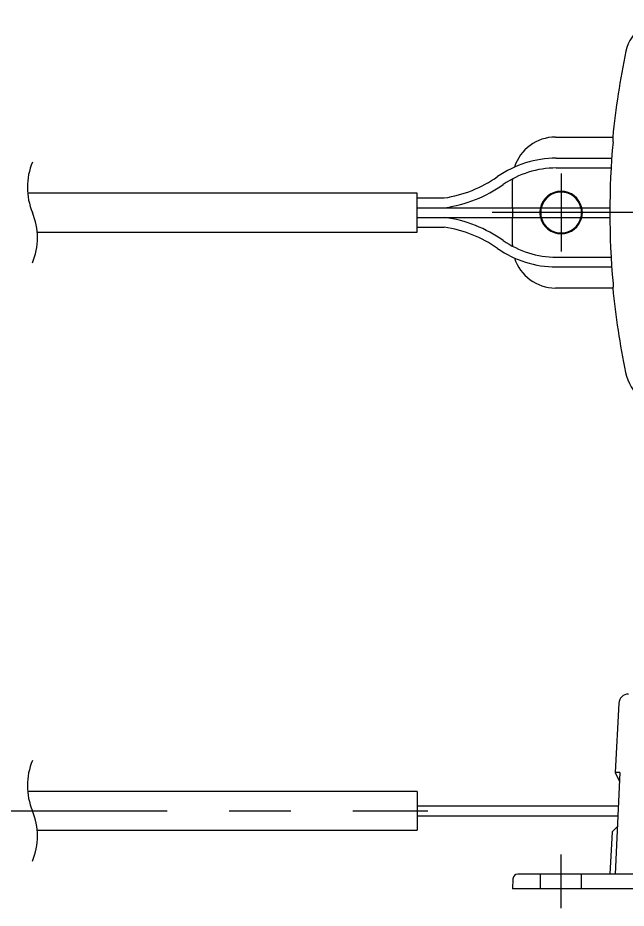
# Model space of a CAD drawing. Extents: x -57 to 333, y -79 to 81.
# Drawn here: x 158.4 to 220.9, y -10 to 81.5 of the extents above; entities that cross this region are included whole.
import ezdxf

# ---------------------------------------------------------------- set-up
doc = ezdxf.new("R2010")
doc.units = 0
doc.linetypes.add('CENTER', pattern=[50.8, 31.75, -6.35, 6.35, -6.35])
doc.linetypes.add('DASHED', pattern=[19.05, 12.7, -6.35])
doc.layers.get('0').update_dxf_attribs({"linetype": 'CONTINUOUS'})
doc.layers.add('CENTER', color=1, linetype='CENTER')

msp = doc.modelspace()

# ---------------------------------------------------------------- linework, layer by layer
at = {"color": 7, "linetype": 'CONTINUOUS'}
for p, q in [((213.608, 69.202), (219.486, 69.202)), ((219.486, 69.202), (219.534, 69.148)), ((219.52, 68.728), (219.541, 69.105)), ((213.686, 67.032), (219.383, 67.032)), ((213.686, 66.032), (219.32, 66.032)), ((209.188, 61.952), (209.188, 64.782)), ((199.416, 63.452), (159.414, 63.452)), ((199.416, 59.452), (199.416, 63.452)), ((199.416, 62.952), (202.183, 62.952)), ((199.416, 61.952), (219.19, 61.952)), ((199.416, 60.952), (219.19, 60.952)), ((209.188, 58.122), (209.188, 60.952)), ((160.397, 59.452), (199.416, 59.452)), ((199.416, 59.952), (202.183, 59.952)), ((213.686, 56.872), (219.32, 56.872)), ((213.686, 55.872), (219.383, 55.872)), ((219.52, 54.176), (219.541, 53.799)), ((219.486, 53.702), (213.608, 53.702)), ((219.486, 53.702), (219.534, 53.756)), ((220.108, 11.052), (219.736, 3.947)), ((219.736, 3.947), (220.185, 3.001)), ((220.229, 3.947), (219.736, 3.947)), ((220.229, 3.947), (219.743, -6.5)), ((199.416, 2), (159.414, 2)), ((199.416, 2), (199.416, -2)), ((199.416, 0.5), (220.081, 0.5)), ((199.416, -0.5), (220.034, -0.5)), ((219.97, -1.618), (219.415, -2.173)), ((160.397, -2), (199.416, -2)), ((219.415, -2.173), (219.188, -6.5)), ((209.242, -6.974), (209.188, -8)), ((288.635, -6.5), (209.741, -6.5)), ((289.188, -8), (209.188, -8))]:
    msp.add_line(p, q, dxfattribs=at)
at = {"color": 3, "linetype": 'DASHED'}
for p, q in [((209.188, 61.952), (209.188, 60.952)), ((212.088, -8), (212.088, -6.5)), ((216.288, -8), (216.288, -6.5))]:
    msp.add_line(p, q, dxfattribs=at)
at = {"color": 7, "linetype": 'CONTINUOUS'}
for centre, radius, start, end in [((225.142, 77.046), 4.409, 87.99647, 167.11975), ((300.609, 61.233), 81.513, 168.1096, 174.3899), ((213.608, 64.782), 4.42, 90, 162.44889), ((299.188, 61.452), 80, 174.78205, 185.21795), ((219.438, 69.111), 0.103, 356.38175, 20.93056), ((213.686, 56.532), 10.5, 90, 124.93847), ((213.686, 56.532), 9.5, 90, 124.93847), ((200.269, 75.738), 12.928, 278.51586, 304.93847), ((200.269, 75.738), 13.928, 278.20392, 304.93847), ((213.608, 64.782), 4.42, 178.45928, 180), ((214.188, 61.452), 2.18, 13.25927, 166.74073), ((214.188, 61.452), 2.1, 13.77415, 166.22585), ((200.269, 47.166), 13.928, 55.06153, 81.79608), ((214.188, 61.452), 2.18, 193.25927, 346.74073), ((214.188, 61.452), 2.1, 193.77415, 346.22585), ((200.269, 47.166), 12.928, 55.06153, 81.48414), ((213.686, 66.372), 9.5, 235.06153, 270), ((213.686, 66.372), 10.5, 235.06153, 270), ((213.608, 58.122), 4.42, 180, 181.54072), ((213.608, 58.122), 4.42, 197.55111, 270), ((299.191, 61.452), 80.081, 185.5539, 191.83781), ((219.438, 53.793), 0.103, 339.06944, 3.61825), ((225.142, 45.858), 4.409, 190.90403, 272.00353), ((221.107, 11), 1, 90.00044, 176.99955), ((209.741, -7), 0.5, 89.99952, 177.00036)]:
    msp.add_arc(centre, radius, start, end, dxfattribs=at)
at = {"color": 3, "linetype": 'CONTINUOUS'}
for centre, start, end in [((166.116, 64.04), 157.38014, 202.61986), ((153.696, 58.865), 337.38014, 22.61986), ((166.116, 2.587), 157.38014, 202.61986), ((153.696, -2.588), 337.38014, 22.61986)]:
    msp.add_arc(centre, 6.727, start, end, dxfattribs=at)
at = {"color": 3, "linetype": 'DASHED'}
for radius, start, end in [(2.18, 166.74073, 193.25927), (2.1, 166.22585, 193.77415), (2.1, 346.22585, 13.77415), (2.18, 346.74073, 13.25927)]:
    msp.add_arc((214.188, 61.452), radius, start, end, dxfattribs=at)
at = {"layer": 'CENTER', "color": 1, "linetype": 'CENTER'}
for p, q in [((214.188, 65.452), (214.188, 57.452)), ((40.39, 0), (200.519, 0)), ((214.188, -10), (214.188, -4.5))]:
    msp.add_line(p, q, dxfattribs=at)
at = {"layer": 'CENTER', "color": 1, "linetype": 'CONTINUOUS'}
msp.add_line((291.267, 61.452), (207.11, 61.452), dxfattribs=at)

doc.saveas('drawing.dxf')
